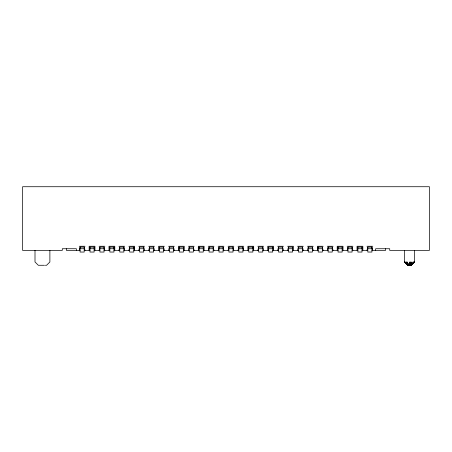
<?xml version="1.0" encoding="UTF-8"?>
<svg xmlns="http://www.w3.org/2000/svg" width="452" height="452" viewBox="0 0 452 452"><rect width="100%" height="100%" fill="white"/><g stroke="black" fill="none" stroke-linecap="round" stroke-linejoin="round"><path stroke-width="0.68" d="M410.382 265.273L410.84 261.968L409.557 265.273L409.557 261.968L409.128 265.273L407.077 261.968L408.727 265.273L406.049 261.968L408.122 265.273L404.766 261.968L407.958 265.273L411.207 265.273L414.348 261.968L410.987 265.273L413.851 261.968L410.727 265.273L412.038 261.968L410.382 265.273L411.535 263.855M79.236 250.391L80.066 247.086L84.196 247.086L85.027 250.391M89.988 247.086L89.157 250.391L89.157 246.255L94.948 246.255L94.948 250.391L94.123 247.086L89.988 247.086L89.988 252.046L94.123 252.046L94.123 247.086M99.084 250.391L99.909 247.086L104.045 247.086L104.87 250.391M109.83 247.086L109.005 250.391L109.005 246.255L114.791 246.255L114.791 250.391L113.966 247.086L109.83 247.086L109.83 252.046L113.966 252.046L113.966 247.086M118.927 250.391L119.752 247.086L123.888 247.086L124.712 250.391M128.848 250.391L129.673 247.086L133.809 247.086L134.634 250.391L134.634 246.255L128.848 246.255M138.77 250.391L139.595 247.086L143.73 247.086L144.555 250.391M148.691 250.391L149.516 247.086L153.652 247.086L154.477 250.391M164.404 250.391L163.573 247.086L159.443 247.086L158.612 250.391L158.612 246.255L164.404 246.255M168.534 250.391L169.364 247.086L173.495 247.086L174.325 250.391M179.286 247.086L178.455 250.391L178.455 246.255L184.246 246.255L184.246 250.391L183.416 247.086L179.286 247.086L179.286 252.046L183.416 252.046L183.416 247.086M188.377 250.391L189.207 247.086L193.343 247.086L194.168 250.391M199.129 247.086L198.304 250.391L198.304 246.255L204.089 246.255L204.089 250.391L203.264 247.086L199.129 247.086L199.129 252.046L203.264 252.046L203.264 247.086M208.225 250.391L209.05 247.086L213.186 247.086L214.011 250.391M218.147 250.391L218.971 247.086L223.107 247.086L223.932 250.391M228.068 250.391L228.893 247.086L233.029 247.086L233.853 250.391M237.989 250.391L238.814 247.086L242.95 247.086L243.775 250.391M248.736 247.086L247.911 250.391L247.911 246.255L253.696 246.255L253.696 250.391L252.871 247.086L248.736 247.086L248.736 252.046L252.871 252.046L252.871 247.086M257.832 250.391L258.657 247.086L262.793 247.086L263.623 250.391M268.584 247.086L267.753 250.391L267.753 246.255L273.545 246.255L273.545 250.391L272.714 247.086L268.584 247.086L268.584 252.046L272.714 252.046L272.714 247.086M277.675 250.391L278.505 247.086L282.636 247.086L283.466 250.391M287.596 250.391L288.427 247.086L292.557 247.086L293.388 250.391L293.388 246.255L287.596 246.255M297.523 250.391L298.348 247.086L302.484 247.086L303.309 250.391M307.445 250.391L308.27 247.086L312.405 247.086L313.23 250.391M323.152 250.391L322.327 247.086L318.191 247.086L317.366 250.391L317.366 246.255L323.152 246.255M327.288 250.391L328.112 247.086L332.248 247.086L333.073 250.391M338.034 247.086L337.209 250.391L337.209 246.255L342.995 246.255L342.995 250.391L342.17 247.086L338.034 247.086L338.034 252.046L342.17 252.046L342.17 247.086M347.13 250.391L347.955 247.086L352.091 247.086L352.916 250.391M357.877 247.086L357.052 250.391L357.052 246.255L362.843 246.255L362.843 250.391L362.012 247.086L357.877 247.086L357.877 252.046L362.012 252.046L362.012 247.086M366.973 250.391L367.804 247.086L371.934 247.086L372.764 250.391M409.987 265.273L410.84 261.968M410.727 265.273L411.896 263.623M413.851 261.968L411.156 265.273L414.348 261.968M79.236 246.255L85.027 246.255M99.084 246.255L104.87 246.255M118.927 246.255L124.712 246.255M138.77 246.255L144.555 246.255M148.691 246.255L154.477 246.255M168.534 246.255L174.325 246.255M188.377 246.255L194.168 246.255M208.225 246.255L214.011 246.255M218.147 246.255L223.932 246.255M228.068 246.255L233.853 246.255M237.989 246.255L243.775 246.255M257.832 246.255L263.623 246.255M277.675 246.255L283.466 246.255M297.523 246.255L303.309 246.255M307.445 246.255L313.23 246.255M327.288 246.255L333.073 246.255M347.13 246.255L352.916 246.255M366.973 246.255L372.764 246.255M80.066 248.736L84.196 248.736M89.988 248.736L94.123 248.736M99.909 248.736L104.045 248.736M109.83 248.736L113.966 248.736M119.752 248.736L123.888 248.736M129.673 248.736L133.809 248.736M139.595 248.736L143.73 248.736M149.516 248.736L153.652 248.736M159.443 248.736L163.573 248.736M169.364 248.736L173.495 248.736M179.286 248.736L183.416 248.736M189.207 248.736L193.343 248.736M199.129 248.736L203.264 248.736M209.05 248.736L213.186 248.736M218.971 248.736L223.107 248.736M228.893 248.736L233.029 248.736M238.814 248.736L242.95 248.736M248.736 248.736L252.871 248.736M258.657 248.736L262.793 248.736M268.584 248.736L272.714 248.736M278.505 248.736L282.636 248.736M288.427 248.736L292.557 248.736M298.348 248.736L302.484 248.736M308.27 248.736L312.405 248.736M318.191 248.736L322.327 248.736M328.112 248.736L332.248 248.736M338.034 248.736L342.17 248.736M347.955 248.736L352.091 248.736M357.877 248.736L362.012 248.736M367.804 248.736L371.934 248.736M80.066 250.391L66.421 250.391L66.421 248.736M84.196 250.391L89.988 250.391M94.123 250.391L99.909 250.391M104.045 250.391L109.83 250.391M113.966 250.391L119.752 250.391M123.888 250.391L129.673 250.391M133.809 250.391L139.595 250.391M143.73 250.391L149.516 250.391M153.652 250.391L159.443 250.391M163.573 250.391L169.364 250.391M173.495 250.391L179.286 250.391M183.416 250.391L189.207 250.391M193.343 250.391L199.129 250.391M203.264 250.391L209.05 250.391M213.186 250.391L218.971 250.391M223.107 250.391L228.893 250.391M233.029 250.391L238.814 250.391M242.95 250.391L248.736 250.391M252.871 250.391L258.657 250.391M262.793 250.391L268.584 250.391M272.714 250.391L278.505 250.391M282.636 250.391L288.427 250.391M292.557 250.391L298.348 250.391M302.484 250.391L308.27 250.391M312.405 250.391L318.191 250.391M322.327 250.391L328.112 250.391M332.248 250.391L338.034 250.391M342.17 250.391L347.955 250.391M352.091 250.391L357.877 250.391M362.012 250.391L367.804 250.391M371.934 250.391L385.579 250.391L385.579 248.736M44.511 265.273L38.307 265.273L35.002 261.968L35.002 250.391M45.369 265.273L46.579 265.273L49.884 261.968L49.884 250.391M404.596 250.391L404.596 261.968L407.958 265.273L406.416 263.386M404.596 261.968L407.902 265.273M406.489 263.386L408.122 265.273M406.049 261.968L408.388 265.273L407.512 263.07M414.518 250.391L414.518 261.968M375.652 250.391L375.652 248.736L389.714 248.736L389.714 250.391L429.4 250.391L429.4 186.727L22.6 186.727L22.6 250.391L62.286 250.391L62.286 248.736L76.348 248.736L76.348 250.391M371.934 247.086L371.934 252.046L367.804 252.046L367.804 247.086M352.091 247.086L352.091 252.046L347.955 252.046L347.955 247.086M332.248 247.086L332.248 252.046L328.112 252.046L328.112 247.086M322.327 247.086L322.327 252.046L318.191 252.046L318.191 247.086M312.405 247.086L312.405 252.046L308.27 252.046L308.27 247.086M302.484 247.086L302.484 252.046L298.348 252.046L298.348 247.086M292.557 247.086L292.557 252.046L288.427 252.046L288.427 247.086M282.636 247.086L282.636 252.046L278.505 252.046L278.505 247.086M262.793 247.086L262.793 252.046L258.657 252.046L258.657 247.086M242.95 247.086L242.95 252.046L238.814 252.046L238.814 247.086M233.029 247.086L233.029 252.046L228.893 252.046L228.893 247.086M223.107 247.086L223.107 252.046L218.971 252.046L218.971 247.086M213.186 247.086L213.186 252.046L209.05 252.046L209.05 247.086M193.343 247.086L193.343 252.046L189.207 252.046L189.207 247.086M173.495 247.086L173.495 252.046L169.364 252.046L169.364 247.086M163.573 247.086L163.573 252.046L159.443 252.046L159.443 247.086M153.652 247.086L153.652 252.046L149.516 252.046L149.516 247.086M143.73 247.086L143.73 252.046L139.595 252.046L139.595 247.086M133.809 247.086L133.809 252.046L129.673 252.046L129.673 247.086M123.888 247.086L123.888 252.046L119.752 252.046L119.752 247.086M104.045 247.086L104.045 252.046L99.909 252.046L99.909 247.086M84.196 247.086L84.196 252.046L80.066 252.046L80.066 247.086"/></g></svg>
